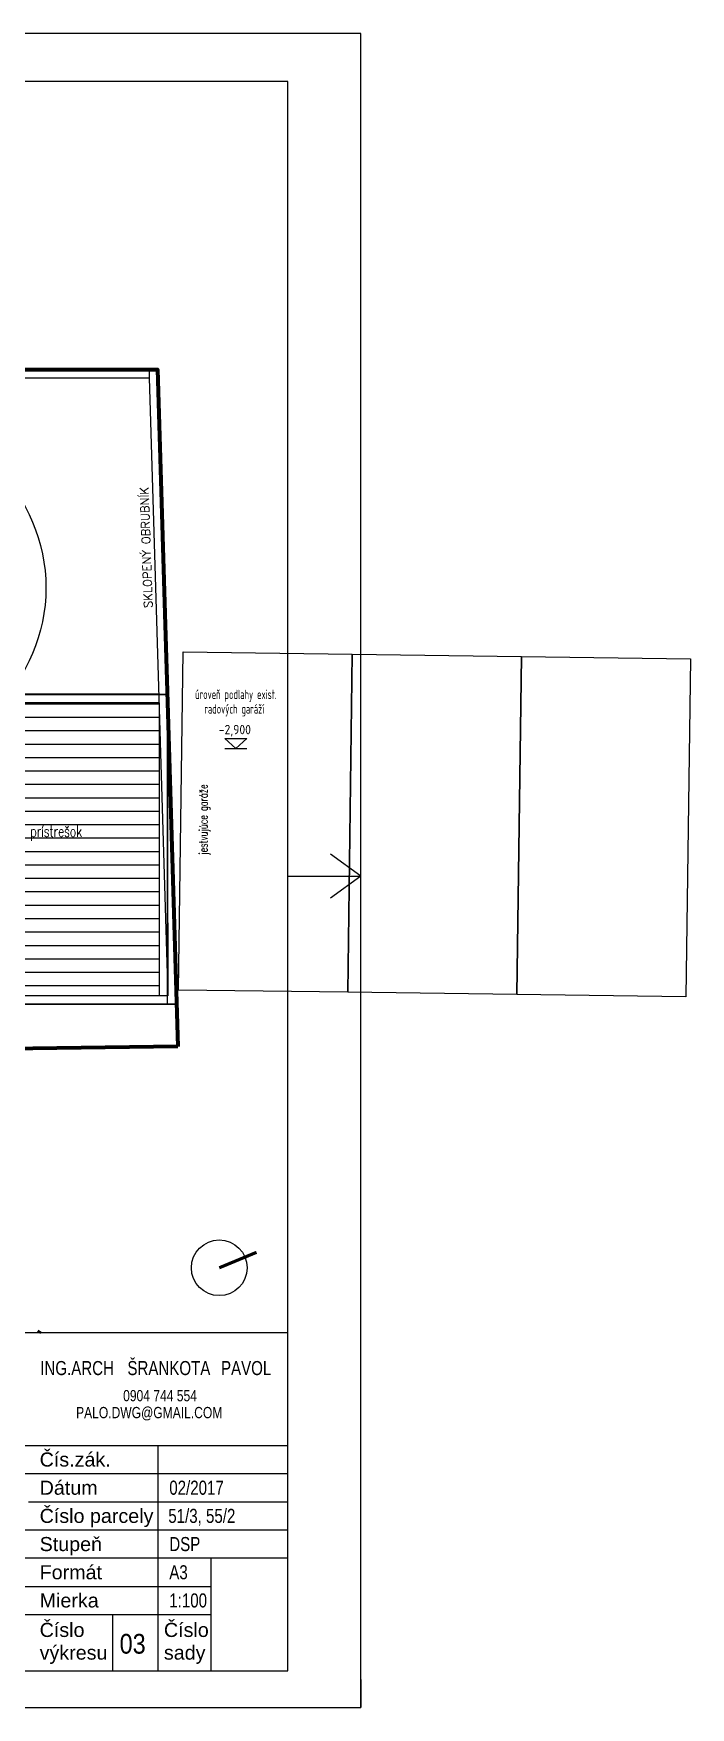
# Model space of a CAD drawing. Header units: millimetres. Extents: x 462666 to 1244237, y 2328025 to 3795663.
# Drawn here: x 1099018 to 1110674, y 2824214 to 2853914 of the extents above; entities that cross this region are included whole.
import ezdxf
from ezdxf.enums import TextEntityAlignment as Align
from ezdxf.lldxf.tags import DXFTag

# ---------------------------------------------------------------- set-up
doc = ezdxf.new("R2010")
doc.units = ezdxf.units.MM
for name, color, linetype in [('DIM_100', 64, 'Continuous'), ('KOTY', 96, 'Continuous'), ('MUR-POH', 64, 'Continuous'), ('MUR_POH', 64, 'Continuous'), ('MUR_REZ', 3, 'Continuous'), ('PLO_LIN', 6, 'Continuous'), ('POP', 7, 'Continuous'), ('RAM_100', 160, 'Continuous'), ('ROZPISKA100', 7, 'Continuous'), ('TXT_50_MIESTN', 7, 'Continuous')]:
    doc.layers.add(name, color=color, linetype=linetype)
doc.layers.add('P', color=250, linetype='Continuous', lineweight=100)
doc.styles.add('ARIAL', font='arial.ttf', dxfattribs={"height": 250})
doc.styles.add('ISOCP.SHX', font='ISOCP.shx', dxfattribs={"height": 150})
doc.styles.add('ROMANS', font='arial.ttf', dxfattribs={"width": 0.85})
doc.styles.add('SIMPLEX', font='SIMPLEX.SHX', dxfattribs={"width": 0.7})
tags = doc.linetypes.add('DASHDOT', pattern=[25.4, 12.7, -6.35, 0, -6.35]).pattern_tags.tags
tags[10:11] = [DXFTag(74, 4), DXFTag(75, 0), DXFTag(340, '0'), DXFTag(46, 1.0), DXFTag(50, 0.0), DXFTag(44, 0.0), DXFTag(45, 0.0)]
tags[8:9] = [DXFTag(74, 4), DXFTag(75, 0), DXFTag(340, '0'), DXFTag(46, 1.0), DXFTag(50, 0.0), DXFTag(44, 0.0), DXFTag(45, 0.0)]
tags[6:7] = [DXFTag(74, 4), DXFTag(75, 0), DXFTag(340, '0'), DXFTag(46, 1.0), DXFTag(50, 0.0), DXFTag(44, 0.0), DXFTag(45, 0.0)]
tags[4:5] = [DXFTag(74, 4), DXFTag(75, 0), DXFTag(340, '0'), DXFTag(46, 1.0), DXFTag(50, 0.0), DXFTag(44, 0.0), DXFTag(45, 0.0)]

# ---------------------------------------------------------------- blocks, each defined once
blk = doc.blocks.new('Z_RAM_A_3_hp 1220')
at = {"layer": 'POP', "linetype": 'Continuous'}
blk.add_lwpolyline([(-288.5, -408), (-6.5, -408), (-6.5, -13), (-288.5, -13)], close=True, dxfattribs=at)
at = {"layer": 'RAM_100', "linetype": 'Continuous'}
for p, q in [((-147.5, 0), (-151.4, -5.38)), ((-147.5, -13), (-147.5, 0)), ((-147.5, 0), (-143.6, -5.38))]:
    blk.add_line(p, q, dxfattribs=at)
for points in [[(-297, -420), (0, -420), (0, 0), (-297, 0)], [(-288.5, -13), (-288.5, -408), (-6.5, -408), (-6.5, -13)]]:
    blk.add_lwpolyline(points, close=True, dxfattribs=at)

msp = doc.modelspace()

# ---------------------------------------------------------------- hatches: boundary and pattern name
at = {"layer": 'MUR_POH', "linetype": 'ByBlock', "ltscale": 250}
h = msp.add_hatch(dxfattribs=at)
h.set_pattern_fill('ANSI31', color=8, scale=75, angle=-45, style=0)
h.paths.add_polyline_path([(1101245.7, 2842041.2), (1101245.7, 2836840.3), (1096328.6, 2836840.3), (1096328.6, 2842041.2)])

# ---------------------------------------------------------------- linework, layer by layer
at = {"color": 7, "flags": 128}
for points in [[(1102606.3, 2841226.5), (1102412.3, 2841408.3)], [(1102412.3, 2841408.3), (1102800.3, 2841408.3), (1102606.3, 2841226.5)], [(1102412.3, 2841226.5), (1102800.3, 2841226.5)]]:
    msp.add_lwpolyline(points, dxfattribs=at)
at = {"layer": 'KOTY'}
msp.add_line((1104827.7, 2824713.7), (1104827.7, 2824213.7), dxfattribs=at)
at = {"layer": 'MUR-POH', "color": 1}
msp.add_circle((1096242.6, 2844080.4), 2996.1, dxfattribs=at)
at = {"layer": 'MUR_POH'}
msp.add_line((1094982, 2847801.6), (1101073, 2847801.6), dxfattribs=at)
at = {"layer": 'MUR_POH', "color": 8, "linetype": 'ByBlock', "ltscale": 250, "flags": 128}
for points in [[(1096328.6, 2842191.2), (1096328.6, 2836690.3), (1101556.2, 2836690.3), (1101391.5, 2842186.2)], [(1101245.7, 2842041.2), (1101245.7, 2836840.3), (1096328.6, 2836840.3), (1096328.6, 2842041.2)]]:
    msp.add_lwpolyline(points, close=True, dxfattribs=at)
at = {"layer": 'MUR_POH', "linetype": 'DASHDOT', "ltscale": 10}
msp.add_lwpolyline([(1101391.5, 2842041.2), (1101401.7, 2836840.3)], dxfattribs=at)
at = {"layer": 'MUR_REZ', "flags": 128}
for points in [[(1101592.4, 2836943.6), (1101675, 2842943.1), (1104674.7, 2842901.7), (1104592.1, 2836902.3), (1101592.4, 2836943.6)], [(1104592.1, 2836902.3), (1104674.7, 2842901.7), (1107674.4, 2842860.4), (1107591.8, 2836861), (1104592.1, 2836902.3)], [(1107591.8, 2836861), (1107674.4, 2842860.4), (1110674.1, 2842819.1), (1110591.5, 2836819.7), (1107591.8, 2836861)]]:
    msp.add_lwpolyline(points, dxfattribs=at)
msp.add_lwpolyline([(1101391.5, 2842186.2), (1101391.5, 2836690.3), (1096328.6, 2836690.3), (1096328.6, 2842186.2)], close=True, dxfattribs=at)
at = {"layer": 'P', "color": 2, "linetype": 'Continuous', "flags": 128}
msp.add_lwpolyline([(1101578.6, 2835943.7), (1068124, 2835477.4), (1049159.8, 2835470.5), (1049035.8, 2847791.9), (1066561.8, 2847951.6), (1101218.6, 2847951.6), (1101578.6, 2835943.7)], dxfattribs=at)
at = {"layer": 'P', "color": 252, "linetype": 'Continuous'}
msp.add_lwpolyline([(1099131.3, 2830893.9), (1099109.1, 2830863.7)], dxfattribs=at)
at = {"layer": 'PLO_LIN', "color": 252}
for p, q in [((1101241.2, 2842191.2), (1096328.6, 2842191.2)), ((1101245.7, 2842041.2), (1096478.6, 2842041.2))]:
    msp.add_line(p, q, dxfattribs=at)
at = {"layer": 'PLO_LIN', "color": 252, "flags": 128}
for points in [[(1101068.5, 2847951.6), (1101073, 2847801.6)], [(1094982, 2847801.6), (1101073, 2847801.6), (1101401.7, 2836840.3), (1096287.5, 2836840.3)]]:
    msp.add_lwpolyline(points, dxfattribs=at)
at = {"layer": 'PLO_LIN', "color": 252}
msp.add_lwpolyline([(1101556.2, 2836690.3), (1095428.6, 2836690.3), (1095428.6, 2837966.6)], dxfattribs=at)
at = {"layer": 'ROZPISKA100', "color": 2}
for p, q in [((1103527.7, 2830863.7), (1086127.7, 2830863.7)), ((1103527.7, 2824863.7), (1103527.7, 2830863.7)), ((1086127.7, 2828863.7), (1103527.7, 2828863.7)), ((1103527.7, 2826863.7), (1086127.7, 2826863.7)), ((1086127.7, 2824863.7), (1103527.7, 2824863.7))]:
    msp.add_line(p, q, dxfattribs=at)
at = {"layer": 'ROZPISKA100'}
for p, q in [((1101227.7, 2824863.7), (1101227.7, 2828863.7)), ((1086127.7, 2828363.7), (1103527.7, 2828363.7)), ((1098927.7, 2827863.7), (1103527.7, 2827863.7)), ((1086127.7, 2827363.7), (1103527.7, 2827363.7)), ((1086127.7, 2826363.7), (1102170.8, 2826363.7)), ((1086127.7, 2825863.7), (1102170.8, 2825863.7)), ((1100427.7, 2824863.7), (1100427.7, 2825863.7))]:
    msp.add_line(p, q, dxfattribs=at)
at = {"layer": 'ROZPISKA100', "flags": 128}
msp.add_lwpolyline([(1102170.8, 2824863.7), (1102170.8, 2826863.7)], dxfattribs=at)
at = {"layer": 'TXT_50_MIESTN', "const_width": 56.2}
msp.add_lwpolyline([(1102313.9, 2832015), (1102975, 2832289.6)], dxfattribs=at)
at = {"layer": 'TXT_50_MIESTN'}
msp.add_circle((1102313.9, 2832015), 494.3, dxfattribs=at)

# ---------------------------------------------------------------- block references
at = {"layer": 'MUR_POH', "ltscale": 0.3, "xscale": 100, "yscale": 100, "zscale": 100, "rotation": 270.0000000000635}
msp.add_blockref('Z_RAM_A_3_hp 1220', (1104827.7, 2824213.7), dxfattribs=at)

# ---------------------------------------------------------------- texts
at = {"color": 7, "style": 'ISOCP.SHX', "width": 0.7}
for tag, p in [('úroveň podlahy exist.', (1102609.2, 2842189)), ('radových garáží', (1102580.1, 2841930.7))]:
    msp.add_attdef(tag, text='±X.XXX', height=166.67, dxfattribs=at).set_placement(p, align=Align.MIDDLE_CENTER)
at = {"color": 7, "style": 'ISOCP.SHX'}
msp.add_attdef('-2,900', text='±X.XXX', height=166.67, dxfattribs=at).set_placement((1102591, 2841564), align=Align.MIDDLE_CENTER)
at = {"layer": 'DIM_100', "color": 1, "style": 'SIMPLEX'}
msp.add_text('SKLOPENÝ OBRUBNÍK', height=150, rotation=92, dxfattribs=at).set_placement((1101130.8, 2843723.6))
at = {"layer": 'DIM_100', "color": 1, "insert": (1102054.9, 2839965.2), "char_height": 150, "attachment_point": 5, "rotation": 90, "style": 'SIMPLEX'}
msp.add_mtext('{jestvujúce garáže}', dxfattribs=at)
at = {"layer": 'DIM_100', "color": 1, "style": 'SIMPLEX', "width": 0.7}
msp.add_attdef('SO03 - prístrešok', text='±X.XXX', height=200, dxfattribs=at).set_placement((1099000.9, 2839759.3), align=Align.MIDDLE_CENTER)
at = {"layer": 'ROZPISKA100', "style": 'ARIAL'}
for s, p in [('Čís.zák.', (1099127.7, 2828488.7)), ('Dátum', (1099127.7, 2827988.7)), ('Číslo parcely', (1099127.7, 2827488.7)), ('Stupeň', (1099127.7, 2826988.7)), ('Formát', (1099127.7, 2826488.7)), ('Mierka', (1099127.7, 2825988.7)), ('Číslo', (1099127.7, 2825465.3)), ('Číslo', (1101332.2, 2825465.3)), ('výkresu', (1099127.7, 2825062.8)), ('sady', (1101332.2, 2825062.8))]:
    msp.add_text(s, height=250, dxfattribs=at).set_placement(p)
at = {"layer": 'ROZPISKA100', "style": 'ROMANS', "width": 0.85}
msp.add_text('03', height=350, dxfattribs=at).set_placement((1100546.5, 2825169.5))
at = {"layer": 'ROZPISKA100', "width": 0.8}
for tag, p, s in [('ŠRANKOTA', (1100685, 2830111.1), 'KRESLIL'), ('ING.ARCH', (1099138.3, 2830111.1), 'KRESLIL'), ('PAVOL', (1102345, 2830111.1), 'KRESLIL'), ('02/2017', (1101427.7, 2827988.7), 'DÁTUM'), ('51/3, 55/2', (1101409.9, 2827488.7), 'ARCH.ČÍSLO'), ('DSP', (1101427.7, 2826988.7), 'STUPEŇ'), ('A3', (1101427.7, 2826488.7), 'FORMÁT'), ('1:100', (1101427.7, 2825988.7), 'MIERKA')]:
    msp.add_attdef(tag, p, s, height=250, dxfattribs=at)
for tag, p in [('0904 744 554', (1101263.4, 2829746.7)), ('PALO.DWG@GMAIL.COM', (1101071.2, 2829446.4))]:
    msp.add_attdef(tag, text='KRESLIL', height=200, dxfattribs=at).set_placement(p, align=Align.MIDDLE_CENTER)

doc.saveas('drawing.dxf')
